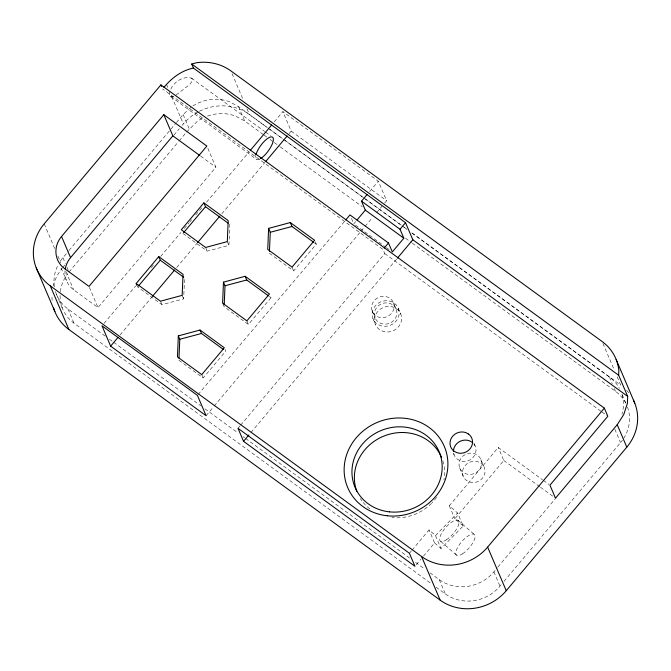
<?xml version="1.0" encoding="UTF-8"?>
<svg xmlns="http://www.w3.org/2000/svg" width="671" height="671" viewBox="0 0 671 671"><rect width="100%" height="100%" fill="white"/><g stroke="black" fill="none" stroke-linecap="round" stroke-linejoin="round"><path stroke-width="0.5" stroke-dasharray="3.35 2.52" d="M136.918 285.225L137.656 286.945L161.946 304.651L183.661 298.863L184.567 277.903M182.898 233.441L207.188 251.147L228.912 245.36L229.809 224.399L228.996 222.495M60.507 260.893A39.262 36.192 -23.1 0 1 62.931 257.689L68.308 251.29M68.979 250.493L175.768 123.33M176.439 122.533L183.158 114.54L190.975 107.276A39.186 36.125 -23.1 0 1 229.541 101.782L238.549 106.647L267.343 127.633M62.789 267.461L64.81 265.053M173.932 135.123L179.316 128.706M182.009 125.502L183.359 123.9A47.482 43.766 -23.1 0 1 198.499 111.738M69.038 272.015L178.52 141.648M179.191 140.851L185.901 132.858M186.58 132.053L197.081 121.602A39.186 36.125 -23.1 0 1 203.229 117.911M65.02 270.749A24.651 22.722 -23.1 0 0 73.726 289.855L98.016 307.561L215.877 167.222L207.674 147.989M274.254 121.896L282.885 111.621L378.31 181.178L386.639 200.704L384.617 203.112M120.092 334.913L151.755 297.211M176.683 267.528L196.897 243.456M221.824 213.772L264.944 162.432M289.193 133.554L291.214 131.147L282.885 111.621M369.679 191.453L378.31 181.178M353.793 223.871L355.714 221.581M206.081 415.701L213.495 406.878M214.166 406.072L360.361 231.99M361.04 231.185L364.403 227.175M365.083 226.379L372.489 217.547M376.532 212.741L381.925 206.316M238.004 428.316L240.025 425.909M240.696 425.112L384.76 253.563L383.032 249.495L162.634 88.949M250.946 432.535L396.704 258.972M409.411 553.265L411.382 550.933M412.036 550.153L429.046 529.897L435.479 535.508L441.032 548.526L463.166 526.03L457.614 513.013L449.302 505.775L498.251 447.49L542.445 479.706M416.28 564.73L420.86 559.279M423.476 556.158L434.598 542.914L429.046 529.897M463.166 526.03L454.854 518.792L503.804 460.507L498.251 447.49M429.943 572.841L439.245 579.627A39.262 36.192 -23.1 0 0 493.89 571.843L497.261 567.825M497.932 567.029L555.185 498.855M436.049 587.159L445.351 593.944A39.262 36.192 -23.1 0 0 499.996 586.16L501.346 584.558M504.038 581.346L620.566 442.6A39.262 36.192 -23.1 0 0 622.411 440.226M104.005 323.414L135.71 285.921M151.227 267.578L153.919 264.391M160.671 256.414L180.902 232.485M184.273 228.501L188.996 222.915M189.675 222.118L191.696 219.727M195.747 214.938L202.491 206.962M206.534 202.181L249.033 151.931M178.872 360.235L203.162 377.941L225.791 351.193L225.053 349.465M222.982 304.055L224.122 306.731L248.413 324.437L271.034 297.689L270.245 295.844M269.365 253.235L293.655 270.941L316.284 244.194L315.269 241.828M198.079 394.565L344.458 221.489M435.479 535.508L457.614 513.013M176.054 95.014L189.784 84.437L192.543 80.637L192.569 79.228L191.461 78.113C181.262 75.211 169.193 85.242 169.428 95.576L256.666 159.472M170.266 96.49L173.646 96.163M263.284 134.544L244.655 120.965L235.655 116.108A39.186 36.125 -23.1 0 0 206.031 116.662M291.214 131.147L386.639 200.704M247.012 108.794L249.444 114.489L268.895 128.664M269.742 129.285L284.118 139.761M284.965 140.382L364.462 198.331M365.309 198.943L403.363 226.689M404.21 227.301L406.752 229.155M411.826 232.854L620.717 385.129L616.272 374.703M268.19 128.245L282.583 138.738M283.43 139.358L407.054 229.474M412.128 233.181L609.419 376.993A39.262 36.192 -23.1 0 1 619.417 388.4M191.461 78.113L264.726 131.516M265.565 132.128L270.614 135.81M264.131 135.165L266.672 137.01M270.061 139.484L273.449 141.95M274.296 142.571L279.371 146.27M280.218 146.89L362.357 206.76M405.536 238.239L411.466 242.558M412.313 243.179L615.525 391.31A39.262 36.192 -23.1 0 1 625.523 402.717M355.462 225.087L363.833 231.193M364.672 231.805L385.607 247.062M386.446 247.674L389.792 250.115M384.76 253.563L601.157 411.398M200.688 156.15L215.877 167.222M314.607 242.969L316.284 244.194M543.284 480.31L549.121 484.571M503.804 460.507L539.66 486.643M540.499 487.255L555.504 498.192M269.356 296.473L271.034 297.689M55.433 291.474A39.262 36.192 -23.1 0 0 67.964 308.979L105.179 336.104M109.407 339.19L112.787 341.656M113.634 342.269L200.746 405.77M204.974 408.857L237.962 432.896M243.036 436.595L244.722 437.827M245.569 438.448L410.493 558.666M415.567 562.365L424.869 569.142M60.08 295.45A39.262 36.192 -23.1 0 0 74.078 323.296L431.822 584.08M601.988 412.011L606.987 415.659M457.941 520.193L474.045 534.217M440.704 541.346L456.8 555.362M434.598 542.914L441.032 548.526M171.667 96.599L183.359 123.9M602.927 343.418L614.25 369.956M622.235 394.691L626.714 405.192M609.419 376.993L612.271 383.669M614.309 388.45L615.525 391.31M614.862 429.23L620.566 442.6M473.785 442.86L475.328 446.475M480.881 459.492A11.415 10.518 -23.1 0 1 468.392 474.363A11.415 10.518 -23.1 0 1 461.623 457.446A11.415 10.518 -23.1 0 1 480.881 459.492L484.353 467.628A11.415 10.518 -23.1 0 1 471.864 482.499A11.415 10.518 -23.1 0 1 465.095 465.582A11.415 10.518 -23.1 0 1 484.353 467.628M398.339 308.392A13.697 12.623 -23.1 0 1 383.351 326.24A13.697 12.623 -23.1 0 1 375.232 305.934A13.697 12.623 -23.1 0 1 398.339 308.392L400.772 314.087A13.697 12.623 -23.1 0 1 385.783 331.935A13.697 12.623 -23.1 0 1 377.664 311.629A13.697 12.623 -23.1 0 1 400.772 314.087M393.449 302.738A11.415 10.518 -23.1 0 1 380.96 317.609A11.415 10.518 -23.1 0 1 374.192 300.683A11.415 10.518 -23.1 0 1 393.449 302.738L396.225 309.247A11.415 10.518 -23.1 0 1 383.737 324.118A11.415 10.518 -23.1 0 1 376.968 307.192A11.415 10.518 -23.1 0 1 396.225 309.247M453.395 453.219L454.166 455.022M459.719 468.039L463.183 476.175M351.495 218.503L353.407 222.973M493.89 571.843L499.996 586.16M372.279 311.285L375.055 317.794M372.942 318.65L375.374 324.345M449.302 505.775L454.854 518.792M232.057 73.718L243.372 100.264M238.549 106.647L244.655 120.965M439.245 579.627L445.351 593.944M292.028 267.125L293.655 270.941M183.158 114.54L189.264 128.857M227.31 241.61L228.912 245.36M246.886 320.872L248.413 324.437M205.611 247.456L207.188 251.147M182.168 295.357L183.661 298.863M201.753 374.619L203.162 377.941M160.47 301.204L161.946 304.651M89.402 287.364L98.016 307.561M62.931 257.689L65.372 263.418M66.999 267.234L68.635 271.059M65.934 271.587L73.726 289.855M44.194 223.846L54.703 248.496M57.941 256.079L60.767 262.722M61.111 268.039L66.446 280.537M67.964 308.979L74.078 323.296M56.372 294.15L62.478 308.467M166.492 84.353L168.035 88.035M54.368 286.827A39.262 36.192 -23.1 0 1 58.419 264.315M60.348 291.6A39.262 36.192 -23.1 0 1 67.788 273.575M621.958 394.498A39.262 36.192 -23.1 0 1 621.967 414.376M627.46 407.02A39.262 36.192 -23.1 0 1 622.99 439.396M259.836 158.993A13.697 4.647 -53.9 0 1 255.76 155.529M199.421 111.26A47.482 43.766 -23.1 0 1 249.444 114.489M473.952 444.093A11.415 10.518 -23.1 0 1 473.424 457.068A11.415 10.518 -23.1 0 1 460.029 460.675L457.538 459.333A11.415 10.518 -23.1 0 1 453.646 453.26M626.538 390.245A47.482 43.766 -23.1 0 1 629.037 393.156M442.826 460.885A45.653 42.088 -23.1 0 1 443.959 479.891M436.569 497.37A45.653 42.088 -23.1 0 1 432.241 502.638M431.554 503.342A45.653 42.088 -23.1 0 1 391.864 517.551M369.838 508.903A45.653 42.088 -23.1 0 1 362.65 501.791M362.046 500.994A45.653 42.088 -23.1 0 1 360.344 498.511M52.153 300.423A47.482 43.766 -23.1 0 1 51.986 294.636M53.244 285.98A47.482 43.766 -23.1 0 1 62.151 268.241M446.383 539.811A13.697 4.848 -48.9 0 0 458.805 521.124A13.697 4.848 -48.9 0 0 442.776 531.357A13.697 4.848 -48.9 0 0 446.383 539.811M462.487 553.835A13.697 4.848 -48.9 0 0 474.909 535.148A13.697 4.848 -48.9 0 0 458.88 545.38A13.697 4.848 -48.9 0 0 462.487 553.835"/><path stroke-width="1.01" d="M627.679 396.393L618.654 375.24L618.847 370.577A47.482 43.766 -23.1 0 0 602.113 341.514L230.841 70.874A47.482 43.766 -23.1 0 0 196.536 62.738L191.73 64.03L193.466 68.098L405.544 222.688L412.833 239.773L627.679 396.393L627.393 403.313L623.762 414.552L617.228 424.693L555.504 498.192L549.952 485.175L607.817 416.272L604.353 408.136L160.897 84.882L44.194 223.846A47.482 43.766 -23.1 0 0 50.283 285.871L68.887 329.486L440.159 600.126A47.482 43.766 -23.1 0 0 506.244 590.715L626.806 447.154A47.482 43.766 -23.1 0 0 633.474 400.226M178.335 335.894L177.463 356.913L201.753 374.619L224.315 347.746L200.033 330.04L178.335 335.894L179.778 339.266L178.964 358.239M223.477 282.139L222.596 303.166L246.886 320.872L269.457 293.999L245.167 276.293L223.477 282.139L225.02 285.771L224.206 304.735M268.618 228.392L267.737 249.419L292.028 267.125L314.598 240.252L290.308 222.546L268.618 228.392L270.27 232.275L269.457 251.239M163.917 87.415C171.482 78.188 181.547 70.413 193.466 68.098M61.539 236.494L163.825 114.699L206.853 146.068L88.991 286.408L64.701 268.702A24.651 22.722 -23.1 0 1 61.539 236.494L70.564 257.647A24.651 22.722 -23.1 0 0 65.288 268.752M70.564 257.647L172.85 135.852L163.825 114.699M136.188 283.498L158.75 256.624L183.04 274.33L182.168 295.357L160.47 301.204L136.188 283.498L136.918 285.225M203.892 202.877L181.321 229.75L205.611 247.456L227.31 241.61L228.182 220.583L203.892 202.877L205.519 206.693L228.14 223.183M250.358 150.346L271.604 125.058M110.656 346.144L101.984 325.804L197.408 395.362L206.081 415.701L110.656 346.144L118.071 337.32M152.426 296.406L174.661 269.935M197.568 242.659L219.803 216.179M265.615 161.627L287.171 135.961M345.682 220.029L349.968 214.921L388.484 242.994L392.309 251.944L403.841 238.205L400.025 229.256L361.51 201.183L367.029 194.615M356.997 220.054L365.326 210.132L361.51 201.183M384.24 248.052L388.484 242.994M400.025 229.256L405.544 222.688M243.556 441.333L238.004 428.316L409.411 553.265L414.972 566.29L243.556 441.333L248.933 434.934M397.383 258.176L412.833 239.773M50.283 285.871L421.556 556.511A47.482 43.766 -23.1 0 0 487.641 547.1L604.353 408.136M138.318 286.156L160.277 260.197L158.75 256.624M183.56 232.661L205.519 206.693M270.27 232.275L291.994 226.488L313.768 242.357M225.02 285.771L246.743 279.983L268.517 295.861M179.778 339.266L201.501 333.487L223.275 349.356M471.956 442.164L469.465 440.822A11.415 10.518 -23.1 0 0 453.462 451.424M191.73 64.03L618.654 375.24M365.326 210.132L403.841 238.205M172.85 135.852L199.849 155.538M160.277 260.197L183.728 277.291M616.146 359.455L634.741 403.07M617.228 424.693L626.806 447.154M487.641 547.1L506.244 590.715M290.308 222.546L291.994 226.488M421.556 556.511L440.159 600.126M245.167 276.293L246.743 279.983M160.897 84.882L161.594 86.509M200.033 330.04L201.501 333.487M36.259 267.93L54.854 311.545M255.945 154.741A13.697 4.647 -53.9 0 1 267.503 138.52A13.697 4.647 -53.9 0 1 272.669 142.906A13.697 4.647 -53.9 0 1 260.516 158.624M356.804 491.331A45.653 42.088 -23.1 0 1 383.862 436.083A45.653 42.088 -23.1 0 1 441.443 457.144M68.887 329.486A47.482 43.766 -23.1 0 1 53.512 307.612M468.484 434.028L465.993 432.686A11.415 10.518 -23.1 0 0 451.734 437.467A11.415 10.518 -23.1 0 0 454.066 451.197L456.557 452.539A11.415 10.518 -23.1 0 0 470.816 447.758A11.415 10.518 -23.1 0 0 468.484 434.028M389.432 511.856A45.653 42.088 -23.1 0 0 439.388 452.371A45.653 42.088 -23.1 0 0 362.365 444.168A45.653 42.088 -23.1 0 0 389.432 511.856M387.242 515.773A52.497 48.396 -23.1 0 0 444.697 447.364A52.497 48.396 -23.1 0 0 356.116 437.937A52.497 48.396 -23.1 0 0 387.242 515.773"/></g></svg>
